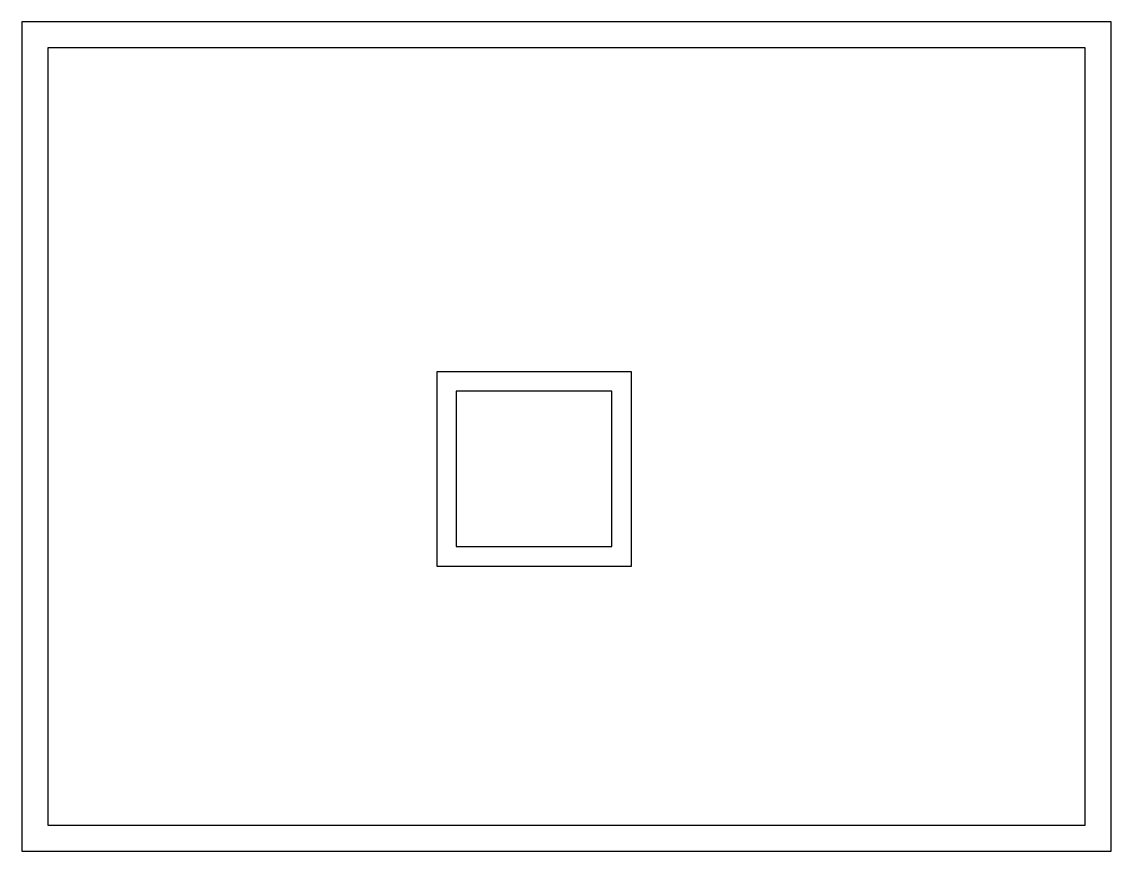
# Model space of a CAD drawing. Header units: millimetres. Extents: x -200 to 8200, y -200 to 6200.
import ezdxf

# ---------------------------------------------------------------- set-up
doc = ezdxf.new("R2010")
doc.units = ezdxf.units.MM
doc.layers.add('A-WALL', color=7, linetype='Continuous')

msp = doc.modelspace()

# ---------------------------------------------------------------- linework, layer by layer
at = {"layer": 'A-WALL'}
for points in [[(-200, -200), (8200, -200), (8200, 6200), (-200, 6200)], [(0, 0), (8000, 0), (8000, 6000), (0, 6000)], [(3000, 2000), (4500, 2000), (4500, 3500), (3000, 3500)], [(3150, 2150), (4350, 2150), (4350, 3350), (3150, 3350)]]:
    msp.add_lwpolyline(points, close=True, dxfattribs=at)

doc.saveas('drawing.dxf')
